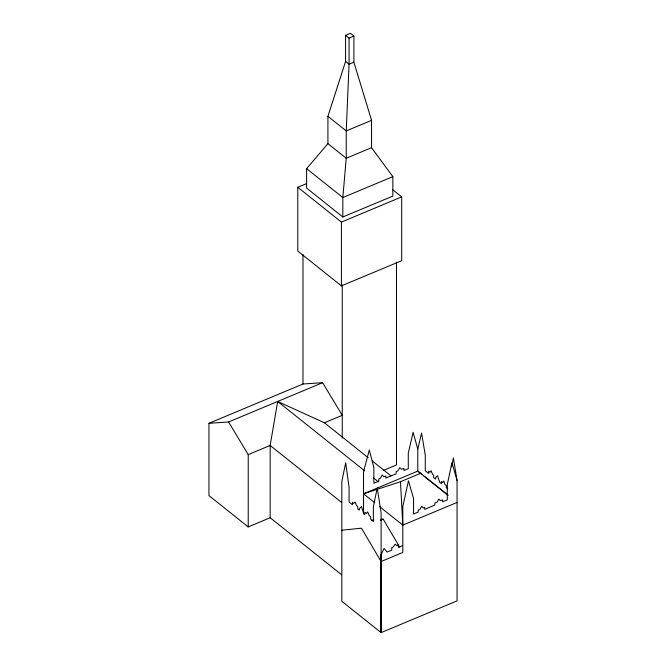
<?xml version="1.0" encoding="UTF-8"?>
<svg xmlns="http://www.w3.org/2000/svg" width="666" height="666" viewBox="0 0 666 666"><rect width="100%" height="100%" fill="white"/><g stroke="black" fill="none" stroke-linecap="round" stroke-linejoin="round"><path stroke-width="1" d="M381.102 632.617L381.152 554.553L381.218 632.7L341.833 601.29L341.833 481.485L345.687 462.803L349.076 487.262L349.076 502.022L352.481 504.736L352.481 502.306L353.746 503.313L355.161 502.114L356.427 505.452L357.775 506.535L357.775 508.966L359.215 510.106L359.215 509.015L361.471 506.468L363.711 513.694L364.801 514.568L364.801 512.137L366.375 513.386L367.749 511.896L369.264 515.7L370.621 516.774L370.621 519.205L373.368 521.403L373.368 506.635L377.256 487.987L381.102 512.712L381.102 632.617L457.051 600.874L457.051 480.444L453.38 457.942L451.556 466.849M368.256 457.75L324.409 422.777L277.68 401.465L270.163 445.454L270.163 517.748L341.616 574.741M417.782 471.653L417.782 449.125L421.57 433.025L425.274 455.103L425.274 470.712L428.638 473.393L428.638 471.145L430.078 472.294L431.118 470.745L432.559 474.408L433.649 475.283L433.649 477.514L435.614 479.079L435.614 477.664L437.47 475.699L439.776 482.409L441.392 483.691L441.392 481.46L442.707 482.5L443.764 480.977L444.955 484.473L446.312 485.547L446.312 487.612L447.76 488.769M327.913 116.309L345.579 61.438L345.579 35.315L350.399 33.3L353.896 36.081L353.896 62.213L371.553 120.346L371.553 147.686L392.857 176.632L392.857 196.079L342.832 216.983L306.618 188.095L306.618 168.656L327.913 143.648L327.913 116.309L346.237 130.927L346.237 158.267L342.832 197.544L342.832 216.983M381.102 554.57L384.099 548.376L387.054 552.081L391.758 550.116L391.758 547.685L392.965 547.186L395.138 544.205L396.72 545.612L398.343 544.93L398.343 547.36L402.805 545.496M345.579 35.315L349.067 38.095L353.896 36.081M353.896 62.213L349.067 64.227L345.579 61.438M371.553 120.346L346.237 130.927L349.067 64.227L349.067 38.095M371.553 147.686L346.237 158.267L327.913 143.648M392.798 189.802L401.69 196.895L401.69 260.689L341.417 285.88L297.785 251.074L297.785 187.279L306.393 183.683M392.857 176.632L342.832 197.544L306.618 168.656M297.785 187.279L341.417 222.086L401.69 196.895M270.163 517.748L248.218 526.923L208.949 495.604L208.949 423.301L302.98 384.007L322.619 382.684L342.249 415.326L324.409 422.777M208.949 423.301L228.588 421.978L322.619 382.684M248.218 526.923L248.218 454.628L270.163 445.454L341.616 502.439M383.166 470.521L396.495 464.951L396.495 262.287M374.758 502.747L363.536 493.797L417.782 471.128L448.235 495.288M363.536 493.797L400.482 481.734L420.979 473.168M380.336 520.304L383.166 519.122L399.708 547.194M379.562 506.585L402.805 525.116L457.051 502.447M371.803 520.288L373.867 520.079M381.102 519.33L383.166 519.122M341.833 530.211L361.471 528.188L381.102 561.53L402.805 552.455L402.805 506.526L408.474 480.819L413.569 498.618L413.569 513.986L418.215 512.046L418.215 510.048L420.021 509.29L421.653 506.127L423.101 507.975L424.725 507.292L424.725 509.332L434.856 505.094L434.856 503.063L437.146 502.106L438.819 499.025L440.426 500.732L442.657 499.8L442.657 501.839L447.294 499.9L447.294 484.523L451.931 462.654L457.051 480.444M417.782 471.128L421.794 474.325M424.192 476.24L447.435 494.78M372.319 460.989L390.992 475.882M277.68 401.465L364.652 470.829M373.593 477.963L378.471 481.851M228.588 421.978L248.218 454.628M417.782 449.125L413.111 432.276L408.291 453.096L408.291 468.706L403.954 470.521L403.954 468.331L401.723 469.264L399.725 467.665L397.785 470.912L396.153 471.595L396.153 473.776L385.847 478.088L385.847 475.899L383.799 476.756L382.209 474.916L380.486 478.138L378.796 478.846L378.796 481.177L373.859 483.241L373.859 467.482L369.305 449.991L363.536 471.794L363.536 513.727M400.482 481.734L402.805 525.116M342.249 284.948L342.249 438.053M341.417 222.086L341.417 285.88M302.98 254.662L302.98 384.007"/></g></svg>
